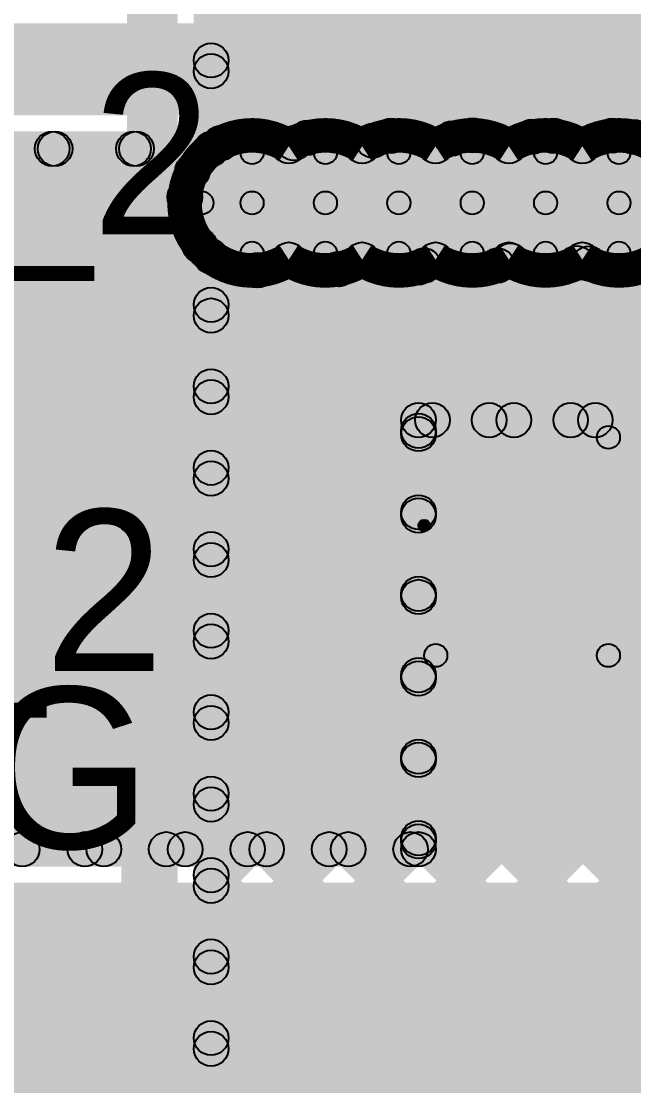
# Model space of a CAD drawing. Header units: millimetres. Extents: x 0 to 210, y 0 to 213.
# Drawn here: x 0.4081 to 0.674, y 1.3029 to 1.7648 of the extents above; entities that cross this region are included whole.
import ezdxf

# ---------------------------------------------------------------- set-up
doc = ezdxf.new("R2010")
doc.units = ezdxf.units.MM
doc.header["$MEASUREMENT"] = 0
for name, color, linetype in [('BottomLayer', 5, 'Continuous'), ('TopLayer', 1, 'Continuous'), ('TopOverlay', 2, 'Continuous'), ('TopPaste', 8, 'Continuous'), ('TopSolder', 216, 'Continuous'), ('ViaHoleLayer', 16, 'Continuous')]:
    doc.layers.add(name, color=color, linetype=linetype)

# ---------------------------------------------------------------- blocks, each defined once
blk = doc.blocks.new('UCD1E471MNL1GS_24')
at = {"layer": 'TopLayer'}
blk.add_hatch(color=1, dxfattribs=at).paths.add_polyline_path([(0.23425, 0.06496), (0.23425, -0.06496), (0.06496, -0.06496), (0.06496, 0.06496)])
at = {"layer": 'TopOverlay'}
for points in [[(-0.14, 0.2065), (-0.14, 0.2115), (0.206, 0.2115), (0.206, 0.2065)], [(0.2035, 0.209), (0.2085, 0.209), (0.2085, 0.08), (0.2035, 0.08)]]:
    blk.add_hatch(color=2, dxfattribs=at).paths.add_polyline_path(points)
h = blk.add_hatch(color=2, dxfattribs=at)
edge = h.paths.add_edge_path()
edge.add_arc((0.206, 0.209), 0.0025, 0, 360)
h = blk.add_hatch(color=2, dxfattribs=at)
edge = h.paths.add_edge_path()
edge.add_arc((0.206, 0.209), 0.0025, 0, 360)
h = blk.add_hatch(color=2, dxfattribs=at)
edge = h.paths.add_edge_path()
edge.add_arc((0.206, 0.08), 0.0025, 0, 360)
at = {"layer": 'TopPaste'}
blk.add_hatch(color=8, dxfattribs=at).paths.add_polyline_path([(0.23425, 0.06496), (0.23425, -0.06496), (0.06496, -0.06496), (0.06496, 0.06496)])
at = {"layer": 'TopSolder'}
blk.add_hatch(color=216, dxfattribs=at).paths.add_polyline_path([(0.23825, 0.06896), (0.23825, -0.06896), (0.06096, -0.06896), (0.06096, 0.06896)])
at = {"layer": 'TopOverlay'}
for centre in [(0.206, 0.209), (0.206, 0.209), (0.206, 0.08)]:
    blk.add_circle(centre, 0.0025, dxfattribs=at)

msp = doc.modelspace()

# ---------------------------------------------------------------- hatches: boundary and pattern name
at = {"layer": 'BottomLayer'}
for points in [[(0.4958, 1.3843), (0.4852, 1.3949), (1.1205, 2.0302), (1.1311, 2.0196)], [(0.4958, 1.34894), (0.4852, 1.35955), (1.15585, 2.0302), (1.16646, 2.0196)], [(0.4958, 1.41965), (0.4852, 1.43026), (1.08514, 2.0302), (1.09575, 2.0196)], [(0.4958, 1.31359), (0.4852, 1.32419), (1.19121, 2.0302), (1.20182, 2.0196)], [(0.5376, 1.70894), (0.52699, 1.71954), (0.83766, 2.0302), (0.84826, 2.0196)], [(0.57382, 1.7098), (0.56321, 1.72041), (0.87301, 2.0302), (0.88362, 2.0196)], [(0.60938, 1.71001), (0.59877, 1.72061), (0.90837, 2.0302), (0.91897, 2.0196)], [(0.64453, 1.7098), (0.63392, 1.7204), (0.94372, 2.0302), (0.95433, 2.0196)], [(0.67936, 1.70928), (0.66876, 1.71989), (0.97908, 2.0302), (0.98968, 2.0196)], [(0.4958, 1.27823), (0.4852, 1.28884), (1.20403, 2.00767), (1.21463, 1.99706)], [(0.454, 1.998), (0.476, 1.998), (0.476, 0.38572), (0.454, 0.38572)], [(0.4958, 1.24288), (0.4852, 1.25348), (1.20919, 1.97748), (1.2198, 1.96687)], [(0.4958, 1.20752), (0.4852, 1.21813), (1.23787, 1.9708), (1.24848, 1.9602)], [(0.4958, 1.17217), (0.4852, 1.18277), (1.2387, 1.93627), (1.2493, 1.92567)], [(0.4958, 1.13681), (0.4852, 1.14742), (1.24458, 1.9068), (1.25519, 1.8962)], [(0.48357, 1.662), (1.66678, 1.662), (1.66678, 1.846), (0.48357, 1.846)], [(0.59291, 1.81161), (0.60351, 1.82221), (0.70512, 1.72061), (0.69451, 1.71)], [(0.54752, 1.78628), (0.55813, 1.79689), (0.63502, 1.72), (0.62442, 1.70939)], [(0.58155, 1.78761), (0.59216, 1.79822), (0.66991, 1.72046), (0.6593, 1.70986)], [(0.51241, 1.78604), (0.52301, 1.79665), (0.60039, 1.71927), (0.58978, 1.70867)], [(0.498, 1.70929), (0.483, 1.70929), (0.483, 1.78913), (0.498, 1.78913)], [(0.4958, 1.73785), (0.4852, 1.74846), (0.52885, 1.79211), (0.53946, 1.7815)], [(0.4852, 1.7779), (0.4958, 1.7885), (0.56597, 1.71834), (0.55537, 1.70773)], [(0.49994, 1.70663), (0.48934, 1.71724), (0.56418, 1.79209), (0.57479, 1.78148)], [(0.4852, 1.74254), (0.4958, 1.75315), (0.53174, 1.71721), (0.52113, 1.7066)], [(0.51329, 1.686), (0.50329, 1.686), (0.50329, 1.70781), (0.51329, 1.70781)], [(0.54515, 1.686), (0.53515, 1.686), (0.53515, 1.70781), (0.54515, 1.70781)], [(0.577, 1.686), (0.567, 1.686), (0.567, 1.70781), (0.577, 1.70781)], [(0.60885, 1.686), (0.59885, 1.686), (0.59885, 1.70781), (0.60885, 1.70781)], [(0.64071, 1.686), (0.63071, 1.686), (0.63071, 1.70781), (0.64071, 1.70781)], [(0.67256, 1.686), (0.66256, 1.686), (0.66256, 1.70781), (0.67256, 1.70781)], [(0.51329, 1.66419), (0.50329, 1.66419), (0.50329, 1.686), (0.51329, 1.686)], [(0.54515, 1.66419), (0.53515, 1.66419), (0.53515, 1.686), (0.54515, 1.686)], [(0.577, 1.66419), (0.567, 1.66419), (0.567, 1.686), (0.577, 1.686)], [(0.60885, 1.66419), (0.59885, 1.66419), (0.59885, 1.686), (0.60885, 1.686)], [(0.64071, 1.66419), (0.63071, 1.66419), (0.63071, 1.686), (0.64071, 1.686)], [(0.67256, 1.66419), (0.66256, 1.66419), (0.66256, 1.686), (0.67256, 1.686)], [(0.4958, 1.52572), (0.4852, 1.53632), (0.61515, 1.66628), (0.62575, 1.65567)], [(0.4958, 1.49036), (0.4852, 1.50097), (0.64926, 1.66503), (0.65987, 1.65443)], [(0.4958, 1.56107), (0.4852, 1.57168), (0.57762, 1.6641), (0.58823, 1.6535)], [(0.4958, 1.45501), (0.4852, 1.46561), (0.68355, 1.66396), (0.69415, 1.65336)], [(0.57512, 1.65262), (0.58572, 1.66323), (1.01112, 1.23783), (1.00052, 1.22722)], [(0.60956, 1.65353), (0.62017, 1.66414), (1.02232, 1.26199), (1.01171, 1.25138)], [(0.64382, 1.65463), (0.65442, 1.66524), (1.04147, 1.2782), (1.03086, 1.26759)], [(0.483, 1.66271), (0.498, 1.66271), (0.498, 0.87599), (0.483, 0.87599)], [(0.4958, 1.59643), (0.4852, 1.60704), (0.54076, 1.6626), (0.55136, 1.65199)], [(0.4958, 1.63178), (0.4852, 1.64239), (0.50486, 1.66205), (0.51546, 1.65145)], [(0.50553, 1.6515), (0.51614, 1.6621), (1.0098, 1.16844), (0.9992, 1.15783)], [(0.54046, 1.65193), (0.55106, 1.66253), (1.0098, 1.20379), (0.9992, 1.19319)], [(0.4852, 1.63648), (0.4958, 1.64708), (1.0098, 1.13308), (0.9992, 1.12248)], [(0.4852, 1.60112), (0.4958, 1.61173), (0.97973, 1.1278), (0.96912, 1.1172)], [(0.4852, 1.56577), (0.4958, 1.57637), (0.94637, 1.1258), (0.93577, 1.1152)], [(0.4852, 1.53041), (0.4958, 1.54102), (0.91102, 1.1258), (0.90041, 1.1152)], [(0.4852, 1.49505), (0.4958, 1.50566), (0.88405, 1.11742), (0.87344, 1.10681)], [(0.4852, 1.4597), (0.4958, 1.47031), (0.87202, 1.09409), (0.86141, 1.08348)], [(0.4852, 1.42434), (0.4958, 1.43495), (0.87517, 1.05559), (0.86456, 1.04498)], [(0.4852, 1.38899), (0.4958, 1.3996), (0.86849, 1.02691), (0.85788, 1.0163)], [(0.4852, 1.35363), (0.4958, 1.36424), (0.84124, 1.0188), (0.83063, 1.0082)], [(0.4852, 1.31828), (0.4958, 1.32888), (0.80588, 1.0188), (0.79528, 1.0082)]]:
    msp.add_hatch(color=5, dxfattribs=at).paths.add_polyline_path(points)
h = msp.add_hatch(color=5, dxfattribs=at)
edge = h.paths.add_edge_path()
edge.add_arc((0.4905, 1.74785), 0.0075, 0, 360)
h = msp.add_hatch(color=5, dxfattribs=at)
edge = h.paths.add_edge_path()
edge.add_arc((0.4905, 1.74315), 0.0075, 0, 360)
h = msp.add_hatch(color=5, dxfattribs=at)
edge = h.paths.add_edge_path()
edge.add_arc((0.49464, 1.71194), 0.0075, 0, 360)
h = msp.add_hatch(color=5, dxfattribs=at)
edge = h.paths.add_edge_path()
edge.add_arc((0.52644, 1.71191), 0.0075, 0, 360)
h = msp.add_hatch(color=5, dxfattribs=at)
edge = h.paths.add_edge_path()
edge.add_arc((0.5323, 1.71424), 0.0075, 0, 360)
h = msp.add_hatch(color=5, dxfattribs=at)
edge = h.paths.add_edge_path()
edge.add_arc((0.56067, 1.71303), 0.0075, 0, 360)
h = msp.add_hatch(color=5, dxfattribs=at)
edge = h.paths.add_edge_path()
edge.add_arc((0.56852, 1.7151), 0.0075, 0, 360)
h = msp.add_hatch(color=5, dxfattribs=at)
edge = h.paths.add_edge_path()
edge.add_arc((0.59509, 1.71397), 0.0075, 0, 360)
h = msp.add_hatch(color=5, dxfattribs=at)
edge = h.paths.add_edge_path()
edge.add_arc((0.60408, 1.71531), 0.0075, 0, 360)
h = msp.add_hatch(color=5, dxfattribs=at)
edge = h.paths.add_edge_path()
edge.add_arc((0.62972, 1.71469), 0.0075, 0, 360)
h = msp.add_hatch(color=5, dxfattribs=at)
edge = h.paths.add_edge_path()
edge.add_arc((0.63922, 1.7151), 0.0075, 0, 360)
h = msp.add_hatch(color=5, dxfattribs=at)
edge = h.paths.add_edge_path()
edge.add_arc((0.66461, 1.71516), 0.0075, 0, 360)
h = msp.add_hatch(color=5, dxfattribs=at)
edge = h.paths.add_edge_path()
edge.add_arc((0.67406, 1.71458), 0.0075, 0, 360)
h = msp.add_hatch(color=5, dxfattribs=at)
edge = h.paths.add_edge_path()
edge.add_arc((0.4905, 1.70929), 0.0075, 0, 360)
h = msp.add_hatch(color=5, dxfattribs=at)
edge = h.paths.add_edge_path()
edge.add_arc((0.4905, 1.70929), 0.0075, 0, 360)
h = msp.add_hatch(color=5, dxfattribs=at)
edge = h.paths.add_edge_path()
edge.add_arc((0.52422, 1.71061), 0.0075, 0, 360)
h = msp.add_hatch(color=5, dxfattribs=at)
edge = h.paths.add_edge_path()
edge.add_arc((0.52422, 1.71061), 0.0075, 0, 360)
h = msp.add_hatch(color=5, dxfattribs=at)
edge = h.paths.add_edge_path()
edge.add_arc((0.55607, 1.71061), 0.0075, 0, 360)
h = msp.add_hatch(color=5, dxfattribs=at)
edge = h.paths.add_edge_path()
edge.add_arc((0.55607, 1.71061), 0.0075, 0, 360)
h = msp.add_hatch(color=5, dxfattribs=at)
edge = h.paths.add_edge_path()
edge.add_arc((0.58793, 1.71061), 0.0075, 0, 360)
h = msp.add_hatch(color=5, dxfattribs=at)
edge = h.paths.add_edge_path()
edge.add_arc((0.58793, 1.71061), 0.0075, 0, 360)
h = msp.add_hatch(color=5, dxfattribs=at)
edge = h.paths.add_edge_path()
edge.add_arc((0.61978, 1.71061), 0.0075, 0, 360)
h = msp.add_hatch(color=5, dxfattribs=at)
edge = h.paths.add_edge_path()
edge.add_arc((0.61978, 1.71061), 0.0075, 0, 360)
h = msp.add_hatch(color=5, dxfattribs=at)
edge = h.paths.add_edge_path()
edge.add_arc((0.65164, 1.71061), 0.0075, 0, 360)
h = msp.add_hatch(color=5, dxfattribs=at)
edge = h.paths.add_edge_path()
edge.add_arc((0.65164, 1.71061), 0.0075, 0, 360)
h = msp.add_hatch(color=5, dxfattribs=at)
edge = h.paths.add_edge_path()
edge.add_arc((0.50829, 1.70781), 0.005, 0, 360)
h = msp.add_hatch(color=5, dxfattribs=at)
edge = h.paths.add_edge_path()
edge.add_arc((0.54015, 1.70781), 0.005, 0, 360)
h = msp.add_hatch(color=5, dxfattribs=at)
edge = h.paths.add_edge_path()
edge.add_arc((0.572, 1.70781), 0.005, 0, 360)
h = msp.add_hatch(color=5, dxfattribs=at)
edge = h.paths.add_edge_path()
edge.add_arc((0.60385, 1.70781), 0.005, 0, 360)
h = msp.add_hatch(color=5, dxfattribs=at)
edge = h.paths.add_edge_path()
edge.add_arc((0.63571, 1.70781), 0.005, 0, 360)
h = msp.add_hatch(color=5, dxfattribs=at)
edge = h.paths.add_edge_path()
edge.add_arc((0.66756, 1.70781), 0.005, 0, 360)
h = msp.add_hatch(color=5, dxfattribs=at)
edge = h.paths.add_edge_path()
edge.add_arc((0.50829, 1.686), 0.01181, 0, 360)
h = msp.add_hatch(color=5, dxfattribs=at)
edge = h.paths.add_edge_path()
edge.add_arc((0.54015, 1.686), 0.01181, 0, 360)
h = msp.add_hatch(color=5, dxfattribs=at)
edge = h.paths.add_edge_path()
edge.add_arc((0.572, 1.686), 0.01181, 0, 360)
h = msp.add_hatch(color=5, dxfattribs=at)
edge = h.paths.add_edge_path()
edge.add_arc((0.60385, 1.686), 0.01181, 0, 360)
h = msp.add_hatch(color=5, dxfattribs=at)
edge = h.paths.add_edge_path()
edge.add_arc((0.63571, 1.686), 0.01181, 0, 360)
h = msp.add_hatch(color=5, dxfattribs=at)
edge = h.paths.add_edge_path()
edge.add_arc((0.66756, 1.686), 0.01181, 0, 360)
h = msp.add_hatch(color=5, dxfattribs=at)
edge = h.paths.add_edge_path()
edge.add_arc((0.50829, 1.686), 0.005, 0, 360)
h = msp.add_hatch(color=5, dxfattribs=at)
edge = h.paths.add_edge_path()
edge.add_arc((0.50829, 1.686), 0.005, 0, 360)
h = msp.add_hatch(color=5, dxfattribs=at)
edge = h.paths.add_edge_path()
edge.add_arc((0.54015, 1.686), 0.005, 0, 360)
h = msp.add_hatch(color=5, dxfattribs=at)
edge = h.paths.add_edge_path()
edge.add_arc((0.54015, 1.686), 0.005, 0, 360)
h = msp.add_hatch(color=5, dxfattribs=at)
edge = h.paths.add_edge_path()
edge.add_arc((0.572, 1.686), 0.005, 0, 360)
h = msp.add_hatch(color=5, dxfattribs=at)
edge = h.paths.add_edge_path()
edge.add_arc((0.572, 1.686), 0.005, 0, 360)
h = msp.add_hatch(color=5, dxfattribs=at)
edge = h.paths.add_edge_path()
edge.add_arc((0.60385, 1.686), 0.005, 0, 360)
h = msp.add_hatch(color=5, dxfattribs=at)
edge = h.paths.add_edge_path()
edge.add_arc((0.60385, 1.686), 0.005, 0, 360)
h = msp.add_hatch(color=5, dxfattribs=at)
edge = h.paths.add_edge_path()
edge.add_arc((0.63571, 1.686), 0.005, 0, 360)
h = msp.add_hatch(color=5, dxfattribs=at)
edge = h.paths.add_edge_path()
edge.add_arc((0.63571, 1.686), 0.005, 0, 360)
h = msp.add_hatch(color=5, dxfattribs=at)
edge = h.paths.add_edge_path()
edge.add_arc((0.66756, 1.686), 0.005, 0, 360)
h = msp.add_hatch(color=5, dxfattribs=at)
edge = h.paths.add_edge_path()
edge.add_arc((0.66756, 1.686), 0.005, 0, 360)
h = msp.add_hatch(color=5, dxfattribs=at)
edge = h.paths.add_edge_path()
edge.add_arc((0.4905, 1.66271), 0.0075, 0, 360)
h = msp.add_hatch(color=5, dxfattribs=at)
edge = h.paths.add_edge_path()
edge.add_arc((0.4905, 1.66271), 0.0075, 0, 360)
h = msp.add_hatch(color=5, dxfattribs=at)
edge = h.paths.add_edge_path()
edge.add_arc((0.50829, 1.66419), 0.005, 0, 360)
h = msp.add_hatch(color=5, dxfattribs=at)
edge = h.paths.add_edge_path()
edge.add_arc((0.52422, 1.66139), 0.0075, 0, 360)
h = msp.add_hatch(color=5, dxfattribs=at)
edge = h.paths.add_edge_path()
edge.add_arc((0.52422, 1.66139), 0.0075, 0, 360)
h = msp.add_hatch(color=5, dxfattribs=at)
edge = h.paths.add_edge_path()
edge.add_arc((0.54015, 1.66419), 0.005, 0, 360)
h = msp.add_hatch(color=5, dxfattribs=at)
edge = h.paths.add_edge_path()
edge.add_arc((0.55607, 1.66139), 0.0075, 0, 360)
h = msp.add_hatch(color=5, dxfattribs=at)
edge = h.paths.add_edge_path()
edge.add_arc((0.55607, 1.66139), 0.0075, 0, 360)
h = msp.add_hatch(color=5, dxfattribs=at)
edge = h.paths.add_edge_path()
edge.add_arc((0.572, 1.66419), 0.005, 0, 360)
h = msp.add_hatch(color=5, dxfattribs=at)
edge = h.paths.add_edge_path()
edge.add_arc((0.58793, 1.66139), 0.0075, 0, 360)
h = msp.add_hatch(color=5, dxfattribs=at)
edge = h.paths.add_edge_path()
edge.add_arc((0.58793, 1.66139), 0.0075, 0, 360)
h = msp.add_hatch(color=5, dxfattribs=at)
edge = h.paths.add_edge_path()
edge.add_arc((0.60385, 1.66419), 0.005, 0, 360)
h = msp.add_hatch(color=5, dxfattribs=at)
edge = h.paths.add_edge_path()
edge.add_arc((0.61978, 1.66139), 0.0075, 0, 360)
h = msp.add_hatch(color=5, dxfattribs=at)
edge = h.paths.add_edge_path()
edge.add_arc((0.61978, 1.66139), 0.0075, 0, 360)
h = msp.add_hatch(color=5, dxfattribs=at)
edge = h.paths.add_edge_path()
edge.add_arc((0.62045, 1.66097), 0.0075, 0, 360)
h = msp.add_hatch(color=5, dxfattribs=at)
edge = h.paths.add_edge_path()
edge.add_arc((0.63571, 1.66419), 0.005, 0, 360)
h = msp.add_hatch(color=5, dxfattribs=at)
edge = h.paths.add_edge_path()
edge.add_arc((0.65164, 1.66139), 0.0075, 0, 360)
h = msp.add_hatch(color=5, dxfattribs=at)
edge = h.paths.add_edge_path()
edge.add_arc((0.65164, 1.66139), 0.0075, 0, 360)
h = msp.add_hatch(color=5, dxfattribs=at)
edge = h.paths.add_edge_path()
edge.add_arc((0.66756, 1.66419), 0.005, 0, 360)
h = msp.add_hatch(color=5, dxfattribs=at)
edge = h.paths.add_edge_path()
edge.add_arc((0.51016, 1.65675), 0.0075, 0, 360)
h = msp.add_hatch(color=5, dxfattribs=at)
edge = h.paths.add_edge_path()
edge.add_arc((0.51083, 1.6568), 0.0075, 0, 360)
h = msp.add_hatch(color=5, dxfattribs=at)
edge = h.paths.add_edge_path()
edge.add_arc((0.54576, 1.65723), 0.0075, 0, 360)
h = msp.add_hatch(color=5, dxfattribs=at)
edge = h.paths.add_edge_path()
edge.add_arc((0.54606, 1.65729), 0.0075, 0, 360)
h = msp.add_hatch(color=5, dxfattribs=at)
edge = h.paths.add_edge_path()
edge.add_arc((0.58042, 1.65792), 0.0075, 0, 360)
h = msp.add_hatch(color=5, dxfattribs=at)
edge = h.paths.add_edge_path()
edge.add_arc((0.58292, 1.6588), 0.0075, 0, 360)
h = msp.add_hatch(color=5, dxfattribs=at)
edge = h.paths.add_edge_path()
edge.add_arc((0.61486, 1.65884), 0.0075, 0, 360)
h = msp.add_hatch(color=5, dxfattribs=at)
edge = h.paths.add_edge_path()
edge.add_arc((0.64912, 1.65994), 0.0075, 0, 360)
h = msp.add_hatch(color=5, dxfattribs=at)
edge = h.paths.add_edge_path()
edge.add_arc((0.65456, 1.65973), 0.0075, 0, 360)
h = msp.add_hatch(color=5, dxfattribs=at)
edge = h.paths.add_edge_path()
edge.add_arc((0.4905, 1.64178), 0.0075, 0, 360)
h = msp.add_hatch(color=5, dxfattribs=at)
edge = h.paths.add_edge_path()
edge.add_arc((0.4905, 1.63709), 0.0075, 0, 360)
h = msp.add_hatch(color=5, dxfattribs=at)
edge = h.paths.add_edge_path()
edge.add_arc((0.4905, 1.60642), 0.0075, 0, 360)
h = msp.add_hatch(color=5, dxfattribs=at)
edge = h.paths.add_edge_path()
edge.add_arc((0.4905, 1.60173), 0.0075, 0, 360)
h = msp.add_hatch(color=5, dxfattribs=at)
edge = h.paths.add_edge_path()
edge.add_arc((0.4905, 1.57107), 0.0075, 0, 360)
h = msp.add_hatch(color=5, dxfattribs=at)
edge = h.paths.add_edge_path()
edge.add_arc((0.4905, 1.56638), 0.0075, 0, 360)
h = msp.add_hatch(color=5, dxfattribs=at)
edge = h.paths.add_edge_path()
edge.add_arc((0.4905, 1.53571), 0.0075, 0, 360)
h = msp.add_hatch(color=5, dxfattribs=at)
edge = h.paths.add_edge_path()
edge.add_arc((0.4905, 1.53102), 0.0075, 0, 360)
h = msp.add_hatch(color=5, dxfattribs=at)
edge = h.paths.add_edge_path()
edge.add_arc((0.4905, 1.50036), 0.0075, 0, 360)
h = msp.add_hatch(color=5, dxfattribs=at)
edge = h.paths.add_edge_path()
edge.add_arc((0.4905, 1.49567), 0.0075, 0, 360)
h = msp.add_hatch(color=5, dxfattribs=at)
edge = h.paths.add_edge_path()
edge.add_arc((0.4905, 1.465), 0.0075, 0, 360)
h = msp.add_hatch(color=5, dxfattribs=at)
edge = h.paths.add_edge_path()
edge.add_arc((0.4905, 1.46031), 0.0075, 0, 360)
h = msp.add_hatch(color=5, dxfattribs=at)
edge = h.paths.add_edge_path()
edge.add_arc((0.4905, 1.42965), 0.0075, 0, 360)
h = msp.add_hatch(color=5, dxfattribs=at)
edge = h.paths.add_edge_path()
edge.add_arc((0.4905, 1.42496), 0.0075, 0, 360)
h = msp.add_hatch(color=5, dxfattribs=at)
edge = h.paths.add_edge_path()
edge.add_arc((0.4905, 1.39429), 0.0075, 0, 360)
h = msp.add_hatch(color=5, dxfattribs=at)
edge = h.paths.add_edge_path()
edge.add_arc((0.4905, 1.3896), 0.0075, 0, 360)
h = msp.add_hatch(color=5, dxfattribs=at)
edge = h.paths.add_edge_path()
edge.add_arc((0.4905, 1.35894), 0.0075, 0, 360)
h = msp.add_hatch(color=5, dxfattribs=at)
edge = h.paths.add_edge_path()
edge.add_arc((0.4905, 1.35425), 0.0075, 0, 360)
h = msp.add_hatch(color=5, dxfattribs=at)
edge = h.paths.add_edge_path()
edge.add_arc((0.4905, 1.32358), 0.0075, 0, 360)
h = msp.add_hatch(color=5, dxfattribs=at)
edge = h.paths.add_edge_path()
edge.add_arc((0.4905, 1.31889), 0.0075, 0, 360)
at = {"layer": 'TopLayer'}
for points in [[(0.343, 1.724), (0.343, 1.764), (0.966, 1.764), (0.966, 1.724)], [(0.32381, 1.60121), (0.3132, 1.61182), (0.41619, 1.7148), (0.42679, 1.7042)], [(0.32381, 1.56586), (0.3132, 1.57646), (0.45154, 1.7148), (0.46215, 1.7042)], [(0.343, 1.702), (0.343, 1.717), (0.49077, 1.717), (0.49077, 1.702)], [(0.34677, 1.7042), (0.35737, 1.7148), (0.58584, 1.48633), (0.57524, 1.47573)], [(0.38212, 1.7042), (0.39273, 1.7148), (0.58584, 1.52169), (0.57524, 1.51108)], [(0.41748, 1.7042), (0.42808, 1.7148), (0.58584, 1.55704), (0.57524, 1.54644)], [(0.45283, 1.7042), (0.46344, 1.7148), (0.48439, 1.69385), (0.47379, 1.68324)], [(0.6626, 1.58645), (0.65199, 1.59706), (0.76974, 1.7148), (0.78035, 1.7042)], [(0.32381, 1.5305), (0.3132, 1.54111), (0.47705, 1.70495), (0.48766, 1.69435)], [(0.3195, 1.6961), (0.33011, 1.70671), (0.58584, 1.45098), (0.57524, 1.44037)], [(0.33, 1.457), (0.987, 1.457), (0.987, 1.703), (0.33, 1.703)], [(0.48648, 1.681), (0.48648, 1.691), (0.50829, 1.691), (0.50829, 1.681)], [(0.51329, 1.66419), (0.50329, 1.66419), (0.50329, 1.686), (0.51329, 1.686)], [(0.54515, 1.66419), (0.53515, 1.66419), (0.53515, 1.686), (0.54515, 1.686)], [(0.577, 1.66419), (0.567, 1.66419), (0.567, 1.686), (0.577, 1.686)], [(0.60885, 1.66419), (0.59885, 1.66419), (0.59885, 1.686), (0.60885, 1.686)], [(0.64071, 1.66419), (0.63071, 1.66419), (0.63071, 1.686), (0.64071, 1.686)], [(0.67256, 1.66419), (0.66256, 1.66419), (0.66256, 1.686), (0.67256, 1.686)], [(0.3132, 1.66705), (0.32381, 1.67765), (0.58584, 1.41562), (0.57524, 1.40502)], [(0.32381, 1.49515), (0.3132, 1.50575), (0.48025, 1.6728), (0.49086, 1.6622)], [(0.33493, 1.4002), (0.32432, 1.4108), (0.57762, 1.6641), (0.58823, 1.6535)], [(0.37028, 1.4002), (0.35968, 1.4108), (0.61515, 1.66628), (0.62575, 1.65567)], [(0.57512, 1.65262), (0.58572, 1.66323), (0.6519, 1.59706), (0.64129, 1.58645)], [(0.59189, 1.58645), (0.58128, 1.59706), (0.64926, 1.66503), (0.65987, 1.65443)], [(0.60956, 1.65353), (0.62017, 1.66414), (0.68725, 1.59706), (0.67665, 1.58645)], [(0.62724, 1.58645), (0.61664, 1.59706), (0.68355, 1.66396), (0.69415, 1.65336)], [(0.64382, 1.65463), (0.65442, 1.66524), (0.72261, 1.59706), (0.712, 1.58645)], [(0.32381, 1.42444), (0.3132, 1.43504), (0.54076, 1.6626), (0.55136, 1.65199)], [(0.32381, 1.45979), (0.3132, 1.4704), (0.50486, 1.66205), (0.51546, 1.65145)], [(0.50553, 1.6515), (0.51614, 1.6621), (0.58584, 1.5924), (0.57524, 1.58179)], [(0.54046, 1.65193), (0.55106, 1.66253), (0.61654, 1.59706), (0.60593, 1.58645)], [(0.3132, 1.63169), (0.32381, 1.6423), (0.55531, 1.4108), (0.5447, 1.4002)], [(0.3132, 1.59634), (0.32381, 1.60694), (0.51995, 1.4108), (0.50934, 1.4002)], [(0.58054, 1.58425), (0.58054, 1.59925), (0.74546, 1.59925), (0.74546, 1.58425)], [(0.58584, 1.5804), (0.57524, 1.59101), (0.58128, 1.59706), (0.59189, 1.58645)], [(0.40564, 1.4002), (0.39503, 1.4108), (0.57524, 1.59101), (0.58584, 1.5804)], [(0.58804, 1.4055), (0.57304, 1.4055), (0.57304, 1.59175), (0.58804, 1.59175)], [(0.668, 1.48961), (0.658, 1.48961), (0.658, 1.58425), (0.668, 1.58425)], [(0.3132, 1.56098), (0.32381, 1.57159), (0.4846, 1.4108), (0.47399, 1.4002)], [(0.44099, 1.4002), (0.43039, 1.4108), (0.57524, 1.55565), (0.58584, 1.54505)], [(0.3132, 1.52563), (0.32381, 1.53623), (0.44924, 1.4108), (0.43863, 1.4002)], [(0.47635, 1.4002), (0.46574, 1.4108), (0.57524, 1.5203), (0.58584, 1.50969)], [(0.33, 1.403), (0.794, 1.403), (0.794, 1.509), (0.33, 1.509)], [(0.3132, 1.49027), (0.32381, 1.50088), (0.41388, 1.4108), (0.40328, 1.4002)], [(0.58804, 1.48461), (0.58804, 1.49461), (0.663, 1.49461), (0.663, 1.48461)], [(0.663, 1.48461), (0.663, 1.49461), (0.73796, 1.49461), (0.73796, 1.48461)], [(0.5117, 1.4002), (0.5011, 1.4108), (0.57524, 1.48494), (0.58584, 1.47434)], [(0.54706, 1.4002), (0.53645, 1.4108), (0.57524, 1.44959), (0.58584, 1.43898)], [(0.58241, 1.4002), (0.57181, 1.4108), (0.57524, 1.41423), (0.58584, 1.40363)], [(0.31851, 1.398), (0.31851, 1.413), (0.58054, 1.413), (0.58054, 1.398)], [(0.326, 0.973), (0.862, 0.973), (0.862, 1.391), (0.326, 1.391)]]:
    msp.add_hatch(color=1, dxfattribs=at).paths.add_polyline_path(points)
h = msp.add_hatch(color=1, dxfattribs=at)
edge = h.paths.add_edge_path()
edge.add_arc((0.42149, 1.7095), 0.0075, 0, 360)
h = msp.add_hatch(color=1, dxfattribs=at)
edge = h.paths.add_edge_path()
edge.add_arc((0.42278, 1.7095), 0.0075, 0, 360)
h = msp.add_hatch(color=1, dxfattribs=at)
edge = h.paths.add_edge_path()
edge.add_arc((0.45685, 1.7095), 0.0075, 0, 360)
h = msp.add_hatch(color=1, dxfattribs=at)
edge = h.paths.add_edge_path()
edge.add_arc((0.45813, 1.7095), 0.0075, 0, 360)
h = msp.add_hatch(color=1, dxfattribs=at)
edge = h.paths.add_edge_path()
edge.add_arc((0.49077, 1.7095), 0.0075, 0, 360)
h = msp.add_hatch(color=1, dxfattribs=at)
edge = h.paths.add_edge_path()
edge.add_arc((0.49077, 1.7095), 0.0075, 0, 360)
h = msp.add_hatch(color=1, dxfattribs=at)
edge = h.paths.add_edge_path()
edge.add_arc((0.48235, 1.69965), 0.0075, 0, 360)
h = msp.add_hatch(color=1, dxfattribs=at)
edge = h.paths.add_edge_path()
edge.add_arc((0.47909, 1.68854), 0.0075, 0, 360)
h = msp.add_hatch(color=1, dxfattribs=at)
edge = h.paths.add_edge_path()
edge.add_arc((0.50829, 1.686), 0.01181, 0, 360)
h = msp.add_hatch(color=1, dxfattribs=at)
edge = h.paths.add_edge_path()
edge.add_arc((0.54015, 1.686), 0.01181, 0, 360)
h = msp.add_hatch(color=1, dxfattribs=at)
edge = h.paths.add_edge_path()
edge.add_arc((0.572, 1.686), 0.01181, 0, 360)
h = msp.add_hatch(color=1, dxfattribs=at)
edge = h.paths.add_edge_path()
edge.add_arc((0.60385, 1.686), 0.01181, 0, 360)
h = msp.add_hatch(color=1, dxfattribs=at)
edge = h.paths.add_edge_path()
edge.add_arc((0.63571, 1.686), 0.01181, 0, 360)
h = msp.add_hatch(color=1, dxfattribs=at)
edge = h.paths.add_edge_path()
edge.add_arc((0.66756, 1.686), 0.01181, 0, 360)
h = msp.add_hatch(color=1, dxfattribs=at)
edge = h.paths.add_edge_path()
edge.add_arc((0.48648, 1.686), 0.005, 0, 360)
h = msp.add_hatch(color=1, dxfattribs=at)
edge = h.paths.add_edge_path()
edge.add_arc((0.50829, 1.686), 0.005, 0, 360)
h = msp.add_hatch(color=1, dxfattribs=at)
edge = h.paths.add_edge_path()
edge.add_arc((0.50829, 1.686), 0.005, 0, 360)
h = msp.add_hatch(color=1, dxfattribs=at)
edge = h.paths.add_edge_path()
edge.add_arc((0.54015, 1.686), 0.005, 0, 360)
h = msp.add_hatch(color=1, dxfattribs=at)
edge = h.paths.add_edge_path()
edge.add_arc((0.572, 1.686), 0.005, 0, 360)
h = msp.add_hatch(color=1, dxfattribs=at)
edge = h.paths.add_edge_path()
edge.add_arc((0.60385, 1.686), 0.005, 0, 360)
h = msp.add_hatch(color=1, dxfattribs=at)
edge = h.paths.add_edge_path()
edge.add_arc((0.63571, 1.686), 0.005, 0, 360)
h = msp.add_hatch(color=1, dxfattribs=at)
edge = h.paths.add_edge_path()
edge.add_arc((0.66756, 1.686), 0.005, 0, 360)
h = msp.add_hatch(color=1, dxfattribs=at)
edge = h.paths.add_edge_path()
edge.add_arc((0.48556, 1.6675), 0.0075, 0, 360)
h = msp.add_hatch(color=1, dxfattribs=at)
edge = h.paths.add_edge_path()
edge.add_arc((0.50829, 1.66419), 0.005, 0, 360)
h = msp.add_hatch(color=1, dxfattribs=at)
edge = h.paths.add_edge_path()
edge.add_arc((0.52422, 1.66139), 0.0075, 0, 360)
h = msp.add_hatch(color=1, dxfattribs=at)
edge = h.paths.add_edge_path()
edge.add_arc((0.52422, 1.66139), 0.0075, 0, 360)
h = msp.add_hatch(color=1, dxfattribs=at)
edge = h.paths.add_edge_path()
edge.add_arc((0.54015, 1.66419), 0.005, 0, 360)
h = msp.add_hatch(color=1, dxfattribs=at)
edge = h.paths.add_edge_path()
edge.add_arc((0.55607, 1.66139), 0.0075, 0, 360)
h = msp.add_hatch(color=1, dxfattribs=at)
edge = h.paths.add_edge_path()
edge.add_arc((0.55607, 1.66139), 0.0075, 0, 360)
h = msp.add_hatch(color=1, dxfattribs=at)
edge = h.paths.add_edge_path()
edge.add_arc((0.572, 1.66419), 0.005, 0, 360)
h = msp.add_hatch(color=1, dxfattribs=at)
edge = h.paths.add_edge_path()
edge.add_arc((0.58793, 1.66139), 0.0075, 0, 360)
h = msp.add_hatch(color=1, dxfattribs=at)
edge = h.paths.add_edge_path()
edge.add_arc((0.58793, 1.66139), 0.0075, 0, 360)
h = msp.add_hatch(color=1, dxfattribs=at)
edge = h.paths.add_edge_path()
edge.add_arc((0.60385, 1.66419), 0.005, 0, 360)
h = msp.add_hatch(color=1, dxfattribs=at)
edge = h.paths.add_edge_path()
edge.add_arc((0.61978, 1.66139), 0.0075, 0, 360)
h = msp.add_hatch(color=1, dxfattribs=at)
edge = h.paths.add_edge_path()
edge.add_arc((0.61978, 1.66139), 0.0075, 0, 360)
h = msp.add_hatch(color=1, dxfattribs=at)
edge = h.paths.add_edge_path()
edge.add_arc((0.62045, 1.66097), 0.0075, 0, 360)
h = msp.add_hatch(color=1, dxfattribs=at)
edge = h.paths.add_edge_path()
edge.add_arc((0.63571, 1.66419), 0.005, 0, 360)
h = msp.add_hatch(color=1, dxfattribs=at)
edge = h.paths.add_edge_path()
edge.add_arc((0.65164, 1.66139), 0.0075, 0, 360)
h = msp.add_hatch(color=1, dxfattribs=at)
edge = h.paths.add_edge_path()
edge.add_arc((0.65164, 1.66139), 0.0075, 0, 360)
h = msp.add_hatch(color=1, dxfattribs=at)
edge = h.paths.add_edge_path()
edge.add_arc((0.66756, 1.66419), 0.005, 0, 360)
h = msp.add_hatch(color=1, dxfattribs=at)
edge = h.paths.add_edge_path()
edge.add_arc((0.51016, 1.65675), 0.0075, 0, 360)
h = msp.add_hatch(color=1, dxfattribs=at)
edge = h.paths.add_edge_path()
edge.add_arc((0.51083, 1.6568), 0.0075, 0, 360)
h = msp.add_hatch(color=1, dxfattribs=at)
edge = h.paths.add_edge_path()
edge.add_arc((0.54576, 1.65723), 0.0075, 0, 360)
h = msp.add_hatch(color=1, dxfattribs=at)
edge = h.paths.add_edge_path()
edge.add_arc((0.54606, 1.65729), 0.0075, 0, 360)
h = msp.add_hatch(color=1, dxfattribs=at)
edge = h.paths.add_edge_path()
edge.add_arc((0.58042, 1.65792), 0.0075, 0, 360)
h = msp.add_hatch(color=1, dxfattribs=at)
edge = h.paths.add_edge_path()
edge.add_arc((0.58292, 1.6588), 0.0075, 0, 360)
h = msp.add_hatch(color=1, dxfattribs=at)
edge = h.paths.add_edge_path()
edge.add_arc((0.61486, 1.65884), 0.0075, 0, 360)
h = msp.add_hatch(color=1, dxfattribs=at)
edge = h.paths.add_edge_path()
edge.add_arc((0.64912, 1.65994), 0.0075, 0, 360)
h = msp.add_hatch(color=1, dxfattribs=at)
edge = h.paths.add_edge_path()
edge.add_arc((0.65456, 1.65973), 0.0075, 0, 360)
h = msp.add_hatch(color=1, dxfattribs=at)
edge = h.paths.add_edge_path()
edge.add_arc((0.58054, 1.59175), 0.0075, 0, 360)
h = msp.add_hatch(color=1, dxfattribs=at)
edge = h.paths.add_edge_path()
edge.add_arc((0.58054, 1.59175), 0.0075, 0, 360)
h = msp.add_hatch(color=1, dxfattribs=at)
edge = h.paths.add_edge_path()
edge.add_arc((0.58659, 1.59175), 0.0075, 0, 360)
h = msp.add_hatch(color=1, dxfattribs=at)
edge = h.paths.add_edge_path()
edge.add_arc((0.58659, 1.59175), 0.0075, 0, 360)
h = msp.add_hatch(color=1, dxfattribs=at)
edge = h.paths.add_edge_path()
edge.add_arc((0.61124, 1.59175), 0.0075, 0, 360)
h = msp.add_hatch(color=1, dxfattribs=at)
edge = h.paths.add_edge_path()
edge.add_arc((0.62194, 1.59175), 0.0075, 0, 360)
h = msp.add_hatch(color=1, dxfattribs=at)
edge = h.paths.add_edge_path()
edge.add_arc((0.64659, 1.59175), 0.0075, 0, 360)
h = msp.add_hatch(color=1, dxfattribs=at)
edge = h.paths.add_edge_path()
edge.add_arc((0.6573, 1.59175), 0.0075, 0, 360)
h = msp.add_hatch(color=1, dxfattribs=at)
edge = h.paths.add_edge_path()
edge.add_arc((0.58054, 1.5871), 0.0075, 0, 360)
h = msp.add_hatch(color=1, dxfattribs=at)
edge = h.paths.add_edge_path()
edge.add_arc((0.58054, 1.58571), 0.0075, 0, 360)
h = msp.add_hatch(color=1, dxfattribs=at)
edge = h.paths.add_edge_path()
edge.add_arc((0.58054, 1.58571), 0.0075, 0, 360)
h = msp.add_hatch(color=1, dxfattribs=at)
edge = h.paths.add_edge_path()
edge.add_arc((0.663, 1.58425), 0.005, 0, 360)
h = msp.add_hatch(color=1, dxfattribs=at)
edge = h.paths.add_edge_path()
edge.add_arc((0.58054, 1.55174), 0.0075, 0, 360)
h = msp.add_hatch(color=1, dxfattribs=at)
edge = h.paths.add_edge_path()
edge.add_arc((0.58054, 1.55035), 0.0075, 0, 360)
h = msp.add_hatch(color=1, dxfattribs=at)
edge = h.paths.add_edge_path()
edge.add_arc((0.58054, 1.51638), 0.0075, 0, 360)
h = msp.add_hatch(color=1, dxfattribs=at)
edge = h.paths.add_edge_path()
edge.add_arc((0.58054, 1.515), 0.0075, 0, 360)
h = msp.add_hatch(color=1, dxfattribs=at)
edge = h.paths.add_edge_path()
edge.add_arc((0.58804, 1.48961), 0.005, 0, 360)
h = msp.add_hatch(color=1, dxfattribs=at)
edge = h.paths.add_edge_path()
edge.add_arc((0.663, 1.48961), 0.005, 0, 360)
h = msp.add_hatch(color=1, dxfattribs=at)
edge = h.paths.add_edge_path()
edge.add_arc((0.663, 1.48961), 0.005, 0, 360)
h = msp.add_hatch(color=1, dxfattribs=at)
edge = h.paths.add_edge_path()
edge.add_arc((0.663, 1.48961), 0.005, 0, 360)
h = msp.add_hatch(color=1, dxfattribs=at)
edge = h.paths.add_edge_path()
edge.add_arc((0.58054, 1.48103), 0.0075, 0, 360)
h = msp.add_hatch(color=1, dxfattribs=at)
edge = h.paths.add_edge_path()
edge.add_arc((0.58054, 1.47964), 0.0075, 0, 360)
h = msp.add_hatch(color=1, dxfattribs=at)
edge = h.paths.add_edge_path()
edge.add_arc((0.58054, 1.44567), 0.0075, 0, 360)
h = msp.add_hatch(color=1, dxfattribs=at)
edge = h.paths.add_edge_path()
edge.add_arc((0.58054, 1.44428), 0.0075, 0, 360)
h = msp.add_hatch(color=1, dxfattribs=at)
edge = h.paths.add_edge_path()
edge.add_arc((0.58054, 1.41032), 0.0075, 0, 360)
h = msp.add_hatch(color=1, dxfattribs=at)
edge = h.paths.add_edge_path()
edge.add_arc((0.58054, 1.40893), 0.0075, 0, 360)
h = msp.add_hatch(color=1, dxfattribs=at)
edge = h.paths.add_edge_path()
edge.add_arc((0.40858, 1.4055), 0.0075, 0, 360)
h = msp.add_hatch(color=1, dxfattribs=at)
edge = h.paths.add_edge_path()
edge.add_arc((0.43569, 1.4055), 0.0075, 0, 360)
h = msp.add_hatch(color=1, dxfattribs=at)
edge = h.paths.add_edge_path()
edge.add_arc((0.44394, 1.4055), 0.0075, 0, 360)
h = msp.add_hatch(color=1, dxfattribs=at)
edge = h.paths.add_edge_path()
edge.add_arc((0.47104, 1.4055), 0.0075, 0, 360)
h = msp.add_hatch(color=1, dxfattribs=at)
edge = h.paths.add_edge_path()
edge.add_arc((0.47929, 1.4055), 0.0075, 0, 360)
h = msp.add_hatch(color=1, dxfattribs=at)
edge = h.paths.add_edge_path()
edge.add_arc((0.5064, 1.4055), 0.0075, 0, 360)
h = msp.add_hatch(color=1, dxfattribs=at)
edge = h.paths.add_edge_path()
edge.add_arc((0.51465, 1.4055), 0.0075, 0, 360)
h = msp.add_hatch(color=1, dxfattribs=at)
edge = h.paths.add_edge_path()
edge.add_arc((0.54175, 1.4055), 0.0075, 0, 360)
h = msp.add_hatch(color=1, dxfattribs=at)
edge = h.paths.add_edge_path()
edge.add_arc((0.55, 1.4055), 0.0075, 0, 360)
h = msp.add_hatch(color=1, dxfattribs=at)
edge = h.paths.add_edge_path()
edge.add_arc((0.57711, 1.4055), 0.0075, 0, 360)
h = msp.add_hatch(color=1, dxfattribs=at)
edge = h.paths.add_edge_path()
edge.add_arc((0.58054, 1.4055), 0.0075, 0, 360)
h = msp.add_hatch(color=1, dxfattribs=at)
edge = h.paths.add_edge_path()
edge.add_arc((0.58054, 1.4055), 0.0075, 0, 360)
at = {"layer": 'ViaHoleLayer'}
h = msp.add_hatch(color=16, dxfattribs=at)
edge = h.paths.add_edge_path()
edge.add_arc((0.50829, 1.686), 0.00591, 0, 360)
h = msp.add_hatch(color=16, dxfattribs=at)
edge = h.paths.add_edge_path()
edge.add_arc((0.54015, 1.686), 0.00591, 0, 360)
h = msp.add_hatch(color=16, dxfattribs=at)
edge = h.paths.add_edge_path()
edge.add_arc((0.572, 1.686), 0.00591, 0, 360)
h = msp.add_hatch(color=16, dxfattribs=at)
edge = h.paths.add_edge_path()
edge.add_arc((0.60385, 1.686), 0.00591, 0, 360)
h = msp.add_hatch(color=16, dxfattribs=at)
edge = h.paths.add_edge_path()
edge.add_arc((0.63571, 1.686), 0.00591, 0, 360)
h = msp.add_hatch(color=16, dxfattribs=at)
edge = h.paths.add_edge_path()
edge.add_arc((0.66756, 1.686), 0.00591, 0, 360)

# ---------------------------------------------------------------- linework, layer by layer
at = {"layer": 'BottomLayer', "const_width": 0.015}
for points in [[(0.4905, 1.70929, -0.316669), (0.52422, 1.71061)], [(0.52422, 1.71061, -0.295403), (0.55607, 1.71061)], [(0.55607, 1.71061, -0.295403), (0.58793, 1.71061)], [(0.58793, 1.71061, -0.295403), (0.61978, 1.71061)], [(0.61978, 1.71061, -0.295403), (0.65164, 1.71061)], [(0.65164, 1.71061, -0.295403), (0.68349, 1.71061)], [(0.52422, 1.66139, -0.316669), (0.4905, 1.66271)], [(0.55607, 1.66139, -0.295403), (0.52422, 1.66139)], [(0.58793, 1.66139, -0.295403), (0.55607, 1.66139)], [(0.61978, 1.66139, -0.295403), (0.58793, 1.66139)], [(0.65164, 1.66139, -0.295403), (0.61978, 1.66139)], [(0.68349, 1.66139, -0.295403), (0.65164, 1.66139)]]:
    msp.add_lwpolyline(points, format="xyb", dxfattribs=at)
at = {"layer": 'BottomLayer'}
for centre, radius in [((0.4905, 1.74785), 0.0075), ((0.4905, 1.74315), 0.0075), ((0.49464, 1.71194), 0.0075), ((0.52644, 1.71191), 0.0075), ((0.5323, 1.71424), 0.0075), ((0.56067, 1.71303), 0.0075), ((0.56852, 1.7151), 0.0075), ((0.59509, 1.71397), 0.0075), ((0.60408, 1.71531), 0.0075), ((0.62972, 1.71469), 0.0075), ((0.63922, 1.7151), 0.0075), ((0.66461, 1.71516), 0.0075), ((0.67406, 1.71458), 0.0075), ((0.4905, 1.70929), 0.0075), ((0.4905, 1.70929), 0.0075), ((0.52422, 1.71061), 0.0075), ((0.52422, 1.71061), 0.0075), ((0.55607, 1.71061), 0.0075), ((0.55607, 1.71061), 0.0075), ((0.58793, 1.71061), 0.0075), ((0.58793, 1.71061), 0.0075), ((0.61978, 1.71061), 0.0075), ((0.61978, 1.71061), 0.0075), ((0.65164, 1.71061), 0.0075), ((0.65164, 1.71061), 0.0075), ((0.50829, 1.70781), 0.005), ((0.54015, 1.70781), 0.005), ((0.572, 1.70781), 0.005), ((0.60385, 1.70781), 0.005), ((0.63571, 1.70781), 0.005), ((0.66756, 1.70781), 0.005), ((0.50829, 1.686), 0.005), ((0.50829, 1.686), 0.005), ((0.54015, 1.686), 0.005), ((0.54015, 1.686), 0.005), ((0.572, 1.686), 0.005), ((0.572, 1.686), 0.005), ((0.60385, 1.686), 0.005), ((0.60385, 1.686), 0.005), ((0.63571, 1.686), 0.005), ((0.63571, 1.686), 0.005), ((0.66756, 1.686), 0.005), ((0.66756, 1.686), 0.005), ((0.4905, 1.66271), 0.0075), ((0.4905, 1.66271), 0.0075), ((0.50829, 1.66419), 0.005), ((0.52422, 1.66139), 0.0075), ((0.52422, 1.66139), 0.0075), ((0.54015, 1.66419), 0.005), ((0.55607, 1.66139), 0.0075), ((0.55607, 1.66139), 0.0075), ((0.572, 1.66419), 0.005), ((0.58793, 1.66139), 0.0075), ((0.58793, 1.66139), 0.0075), ((0.60385, 1.66419), 0.005), ((0.61978, 1.66139), 0.0075), ((0.61978, 1.66139), 0.0075), ((0.62045, 1.66097), 0.0075), ((0.63571, 1.66419), 0.005), ((0.65164, 1.66139), 0.0075), ((0.65164, 1.66139), 0.0075), ((0.66756, 1.66419), 0.005), ((0.51016, 1.65675), 0.0075), ((0.51083, 1.6568), 0.0075), ((0.54576, 1.65723), 0.0075), ((0.54606, 1.65729), 0.0075), ((0.58042, 1.65792), 0.0075), ((0.58292, 1.6588), 0.0075), ((0.61486, 1.65884), 0.0075), ((0.64912, 1.65994), 0.0075), ((0.65456, 1.65973), 0.0075), ((0.4905, 1.64178), 0.0075), ((0.4905, 1.63709), 0.0075), ((0.4905, 1.60642), 0.0075), ((0.4905, 1.60173), 0.0075), ((0.4905, 1.57107), 0.0075), ((0.4905, 1.56638), 0.0075), ((0.4905, 1.53571), 0.0075), ((0.4905, 1.53102), 0.0075), ((0.4905, 1.50036), 0.0075), ((0.4905, 1.49567), 0.0075), ((0.4905, 1.465), 0.0075), ((0.4905, 1.46031), 0.0075), ((0.4905, 1.42965), 0.0075), ((0.4905, 1.42496), 0.0075), ((0.4905, 1.39429), 0.0075), ((0.4905, 1.3896), 0.0075), ((0.4905, 1.35894), 0.0075), ((0.4905, 1.35425), 0.0075), ((0.4905, 1.32358), 0.0075), ((0.4905, 1.31889), 0.0075)]:
    msp.add_circle(centre, radius, dxfattribs=at)
at = {"layer": 'TopLayer', "const_width": 0.015}
for points in [[(0.52422, 1.66139, -0.967476), (0.49077, 1.7095)], [(0.55607, 1.66139, -0.295403), (0.52422, 1.66139)], [(0.58793, 1.66139, -0.295403), (0.55607, 1.66139)], [(0.61978, 1.66139, -0.295403), (0.58793, 1.66139)], [(0.65164, 1.66139, -0.295403), (0.61978, 1.66139)], [(0.68349, 1.66139, -0.295403), (0.65164, 1.66139)]]:
    msp.add_lwpolyline(points, format="xyb", dxfattribs=at)
at = {"layer": 'TopLayer'}
for centre, radius in [((0.42149, 1.7095), 0.0075), ((0.42278, 1.7095), 0.0075), ((0.45685, 1.7095), 0.0075), ((0.45813, 1.7095), 0.0075), ((0.49077, 1.7095), 0.0075), ((0.49077, 1.7095), 0.0075), ((0.48235, 1.69965), 0.0075), ((0.47909, 1.68854), 0.0075), ((0.48648, 1.686), 0.005), ((0.50829, 1.686), 0.005), ((0.50829, 1.686), 0.005), ((0.54015, 1.686), 0.005), ((0.572, 1.686), 0.005), ((0.60385, 1.686), 0.005), ((0.63571, 1.686), 0.005), ((0.66756, 1.686), 0.005), ((0.48556, 1.6675), 0.0075), ((0.50829, 1.66419), 0.005), ((0.52422, 1.66139), 0.0075), ((0.52422, 1.66139), 0.0075), ((0.54015, 1.66419), 0.005), ((0.55607, 1.66139), 0.0075), ((0.55607, 1.66139), 0.0075), ((0.572, 1.66419), 0.005), ((0.58793, 1.66139), 0.0075), ((0.58793, 1.66139), 0.0075), ((0.60385, 1.66419), 0.005), ((0.61978, 1.66139), 0.0075), ((0.61978, 1.66139), 0.0075), ((0.62045, 1.66097), 0.0075), ((0.63571, 1.66419), 0.005), ((0.65164, 1.66139), 0.0075), ((0.65164, 1.66139), 0.0075), ((0.66756, 1.66419), 0.005), ((0.51016, 1.65675), 0.0075), ((0.51083, 1.6568), 0.0075), ((0.54576, 1.65723), 0.0075), ((0.54606, 1.65729), 0.0075), ((0.58042, 1.65792), 0.0075), ((0.58292, 1.6588), 0.0075), ((0.61486, 1.65884), 0.0075), ((0.64912, 1.65994), 0.0075), ((0.65456, 1.65973), 0.0075), ((0.58054, 1.59175), 0.0075), ((0.58054, 1.59175), 0.0075), ((0.58659, 1.59175), 0.0075), ((0.58659, 1.59175), 0.0075), ((0.61124, 1.59175), 0.0075), ((0.62194, 1.59175), 0.0075), ((0.64659, 1.59175), 0.0075), ((0.6573, 1.59175), 0.0075), ((0.58054, 1.5871), 0.0075), ((0.58054, 1.58571), 0.0075), ((0.58054, 1.58571), 0.0075), ((0.663, 1.58425), 0.005), ((0.58054, 1.55174), 0.0075), ((0.58054, 1.55035), 0.0075), ((0.58054, 1.51638), 0.0075), ((0.58054, 1.515), 0.0075), ((0.58804, 1.48961), 0.005), ((0.663, 1.48961), 0.005), ((0.663, 1.48961), 0.005), ((0.663, 1.48961), 0.005), ((0.58054, 1.48103), 0.0075), ((0.58054, 1.47964), 0.0075), ((0.58054, 1.44567), 0.0075), ((0.58054, 1.44428), 0.0075), ((0.58054, 1.41032), 0.0075), ((0.58054, 1.40893), 0.0075), ((0.40858, 1.4055), 0.0075), ((0.43569, 1.4055), 0.0075), ((0.44394, 1.4055), 0.0075), ((0.47104, 1.4055), 0.0075), ((0.47929, 1.4055), 0.0075), ((0.5064, 1.4055), 0.0075), ((0.51465, 1.4055), 0.0075), ((0.54175, 1.4055), 0.0075), ((0.55, 1.4055), 0.0075), ((0.57711, 1.4055), 0.0075), ((0.58054, 1.4055), 0.0075), ((0.58054, 1.4055), 0.0075)]:
    msp.add_circle(centre, radius, dxfattribs=at)

# ---------------------------------------------------------------- block references
at = {"rotation": 90}
msp.add_blockref('UCD1E471MNL1GS_24', (0.663, 1.34), dxfattribs=at)

# ---------------------------------------------------------------- texts
at = {"layer": 'TopOverlay'}
for s, p in [('SERVO_2', (0.059, 1.67236)), ('SERV0_2', (0.059, 1.48286)), ('TESTING', (0.059, 1.40582))]:
    msp.add_text(s, height=0.07, rotation=360, dxfattribs=at).set_placement(p)

doc.saveas('drawing.dxf')
